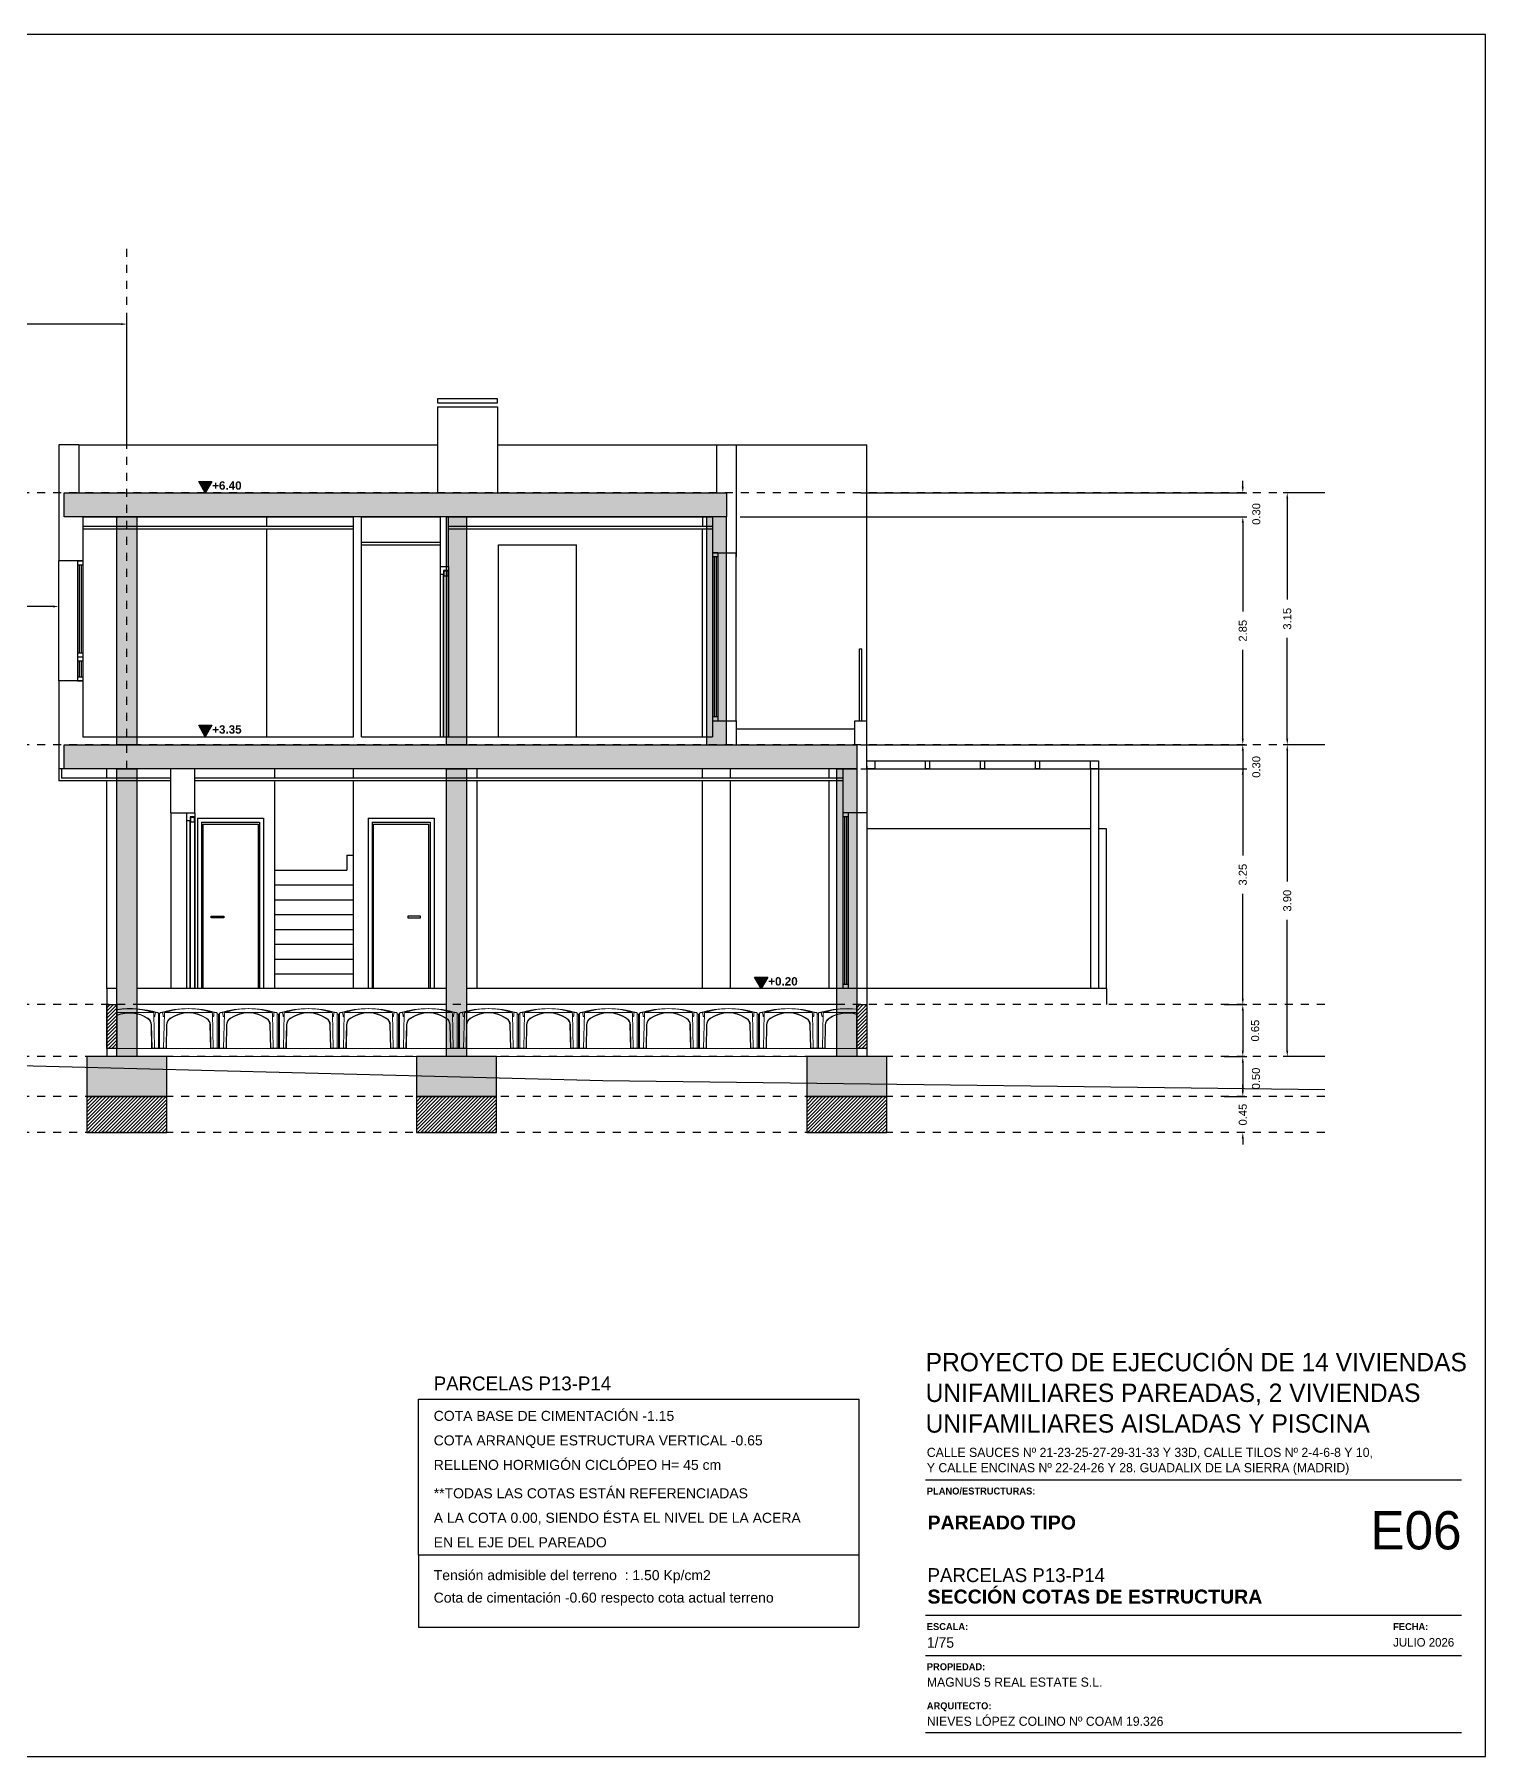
# Model space of a CAD drawing. Extents: x 2455 to 9764, y -806 to 181.
# Drawn here: x 4619.85 to 4637.99, y -409.26 to -387.73 of the extents above; entities that cross this region are included whole.
import ezdxf

# ---------------------------------------------------------------- set-up
doc = ezdxf.new("R2010")
doc.units = 0
doc.header["$LTSCALE"] = 0.2
doc.header["$MEASUREMENT"] = 0
doc.linetypes.add('CONTINUA', pattern=[0])
doc.linetypes.add('RAYITAS', pattern=[0.375, 0.25, -0.125])
doc.layers.get('0').update_dxf_attribs({"linetype": 'CONTINUOUS'})
doc.layers.add('01_cartela', color=6, linetype='CONTINUOUS', plot=False)
for name, color, linetype in [('01_cotas', 4, 'CONTINUOUS'), ('01_MONO inst', 254, 'CONTINUOUS'), ('01_muros', 1, 'CONTINUOUS'), ('01_perfil terreno natural', 170, 'CONTINUOUS'), ('01_proyección', 4, 'RAYITAS'), ('01_texto cartela', 4, 'CONTINUOUS'), ('CUADRO_LINEAS', 7, 'CONTINUOUS'), ('SOMBRAS2', 2, 'CONTINUOUS'), ('WL', 7, 'CONTINUOUS')]:
    doc.layers.add(name, color=color, linetype=linetype)
doc.layers.add('_CAVITI-AUX', color=2, linetype='CONTINUOUS', lineweight=5, plot=False)
doc.styles.add('Century Gothic', font='', dxfattribs={"height": 2})
doc.styles.add('Century Gothic_3', font='', dxfattribs={"height": 4.5})
doc.styles.add('Century Gothic_5', font='', dxfattribs={"height": 2.5})
doc.styles.add('Century Gothic_6', font='', dxfattribs={"height": 11})
doc.styles.add('Estilo1', font='swissel.ttf')
doc.styles.add('NIEVES3', font='swisseb.ttf')
doc.styles.add('ROMANS', font='romans')
doc.styles.get('Century Gothic').set_extended_font_data('Century Gothic')
doc.styles.get('Century Gothic_3').set_extended_font_data('Century Gothic')
doc.styles.get('Century Gothic_5').set_extended_font_data('Century Gothic')
doc.styles.get('Century Gothic_6').set_extended_font_data('Century Gothic')
doc.dimstyles.new('DECIMAL-50', dxfattribs={"dimtxt": 0.08, "dimasz": 0.15, "dimexe": 0.05, "dimexo": 0.05, "dimgap": 0.09, "dimtad": 0, "dimzin": 0, "dimdsep": 46, "dimtxsty": 'ROMANS', "dimblk": 'DOTSMALL', "dimcen": 0.09, "dimclrt": 7, "dimadec": 0, "dimazin": 0, "dimtfac": 1.38, "dimtix": 1, "dimtofl": 0, "dimtmove": 2, "dimatfit": 3, "dimldrblk": 'OBLIQUE', "dimfxl": 1, "dimtolj": 1, "dimtzin": 0, "dimarcsym": 0})

# ---------------------------------------------------------------- blocks, each defined once
blk = doc.blocks.new('C50_frontal')
for points in [[(0, 0.005), (0.1, 0.005), (0.1, 0), (0, 0), (0, 0.43), (0.008, 0.43, 0.414214), (0.015, 0.438)], [(0.073, 0.401, -0.505657), (0.059, 0.409), (0.056, 0.441, 0.383819), (0.046, 0.45), (0.025, 0.45, 0.414214), (0.015, 0.44), (0.015, 0.005)], [(0.065, 0.005), (0.074, 0.441, -0.383819), (0.084, 0.45), (0.666, 0.45, -0.383819), (0.676, 0.441), (0.685, 0.005)], [(0.655, 0.005), (0.649, 0.296, 0.24616), (0.602, 0.382, 0.30084), (0.148, 0.382, 0.246228), (0.101, 0.296), (0.095, 0.005)], [(0.65, 0.005), (0.644, 0.296, 0.24616), (0.599, 0.378, 0.30084), (0.151, 0.378, 0.246228), (0.106, 0.296), (0.1, 0.005)], [(0.75, 0.005), (0.65, 0.005), (0.65, 0), (0.75, 0), (0.75, 0.43), (0.742, 0.43, -0.414214), (0.735, 0.438)], [(0.677, 0.401, 0.505657), (0.691, 0.409), (0.694, 0.441, -0.383819), (0.704, 0.45), (0.725, 0.45, -0.414214), (0.735, 0.44), (0.735, 0.005)]]:
    blk.add_lwpolyline(points, format="xyb")
for centre, radius, start, end in [((0.375, -0.75), 1.25, 73.7398, 106.2602), ((0.375, -0.607), 1.107, 72.7173, 107.2827), ((0.373, -0.359), 0.859, 70.3508, 109.6492)]:
    blk.add_arc(centre, radius, start, end)
blk = doc.blocks.new('*D430')
at = {"layer": '01_cotas', "color": 0, "linetype": 'CONTINUA', "lineweight": -2, "transparency": 16777216}
for p, q in [((4635.931, -393.461), (4635.463, -393.461)), ((4635.931, -396.611), (4635.463, -396.611))]:
    blk.add_line(p, q, dxfattribs=at)
at = {"layer": '01_cotas', "color": 0, "lineweight": -2, "transparency": 16777216}
for p, q in [((4635.513, -393.536), (4635.513, -394.796)), ((4635.513, -396.536), (4635.513, -395.276))]:
    blk.add_line(p, q, dxfattribs=at)
at = {"layer": '01_cotas', "color": 0, "transparency": 16777216}
for points in [[(4635.5, -393.536), (4635.525, -393.536), (4635.513, -393.461)], [(4635.5, -396.536), (4635.525, -396.536), (4635.513, -396.611)]]:
    blk.add_solid(points, dxfattribs=at)
at = {"layer": '01_cotas', "color": 7, "transparency": 16777216, "insert": (4635.513, -395.036), "char_height": 0.1, "attachment_point": 5, "rotation": 90, "style": 'Estilo1'}
blk.add_mtext('\\A1;3.15', dxfattribs=at)
blk = doc.blocks.new('*D431')
at = {"layer": '01_cotas', "color": 0, "linetype": 'CONTINUA', "lineweight": -2, "transparency": 16777216}
for p, q in [((4635.931, -396.611), (4635.463, -396.611)), ((4635.931, -400.511), (4635.463, -400.511))]:
    blk.add_line(p, q, dxfattribs=at)
at = {"layer": '01_cotas', "color": 0, "lineweight": -2, "transparency": 16777216}
for p, q in [((4635.513, -396.686), (4635.513, -398.321)), ((4635.513, -400.436), (4635.513, -398.801))]:
    blk.add_line(p, q, dxfattribs=at)
at = {"layer": '01_cotas', "color": 0, "transparency": 16777216}
for points in [[(4635.5, -396.686), (4635.525, -396.686), (4635.513, -396.611)], [(4635.5, -400.436), (4635.525, -400.436), (4635.513, -400.511)]]:
    blk.add_solid(points, dxfattribs=at)
at = {"layer": '01_cotas', "color": 7, "transparency": 16777216, "insert": (4635.513, -398.561), "char_height": 0.1, "attachment_point": 5, "rotation": 90, "style": 'Estilo1'}
blk.add_mtext('\\A1;3.90', dxfattribs=at)
blk = doc.blocks.new('*D432')
at = {"layer": '01_cotas', "color": 0, "linetype": 'CONTINUA', "lineweight": -2, "transparency": 16777216}
for p, q in [((4634.722, -396.611), (4635.007, -396.611)), ((4634.722, -399.861), (4635.007, -399.861))]:
    blk.add_line(p, q, dxfattribs=at)
at = {"layer": '01_cotas', "color": 0, "lineweight": -2, "transparency": 16777216}
for p, q in [((4634.957, -396.686), (4634.957, -397.996)), ((4634.957, -399.786), (4634.957, -398.476))]:
    blk.add_line(p, q, dxfattribs=at)
at = {"layer": '01_cotas', "color": 0, "transparency": 16777216}
for points in [[(4634.944, -396.686), (4634.969, -396.686), (4634.957, -396.611)], [(4634.944, -399.786), (4634.969, -399.786), (4634.957, -399.861)]]:
    blk.add_solid(points, dxfattribs=at)
at = {"layer": '01_cotas', "color": 7, "transparency": 16777216, "insert": (4634.957, -398.236), "char_height": 0.1, "attachment_point": 5, "rotation": 90, "style": 'Estilo1'}
blk.add_mtext('\\A1;3.25', dxfattribs=at)
blk = doc.blocks.new('*D433')
at = {"layer": '01_cotas', "color": 0, "linetype": 'CONTINUA', "lineweight": -2, "transparency": 16777216}
for p, q in [((4634.772, -393.761), (4635.007, -393.761)), ((4634.772, -396.611), (4635.007, -396.611))]:
    blk.add_line(p, q, dxfattribs=at)
at = {"layer": '01_cotas', "color": 0, "lineweight": -2, "transparency": 16777216}
for p, q in [((4634.957, -393.836), (4634.957, -394.946)), ((4634.957, -396.536), (4634.957, -395.426))]:
    blk.add_line(p, q, dxfattribs=at)
at = {"layer": '01_cotas', "color": 0, "transparency": 16777216}
for points in [[(4634.944, -393.836), (4634.969, -393.836), (4634.957, -393.761)], [(4634.944, -396.536), (4634.969, -396.536), (4634.957, -396.611)]]:
    blk.add_solid(points, dxfattribs=at)
at = {"layer": '01_cotas', "color": 7, "transparency": 16777216, "insert": (4634.957, -395.186), "char_height": 0.1, "attachment_point": 5, "rotation": 90, "style": 'Estilo1'}
blk.add_mtext('\\A1;2.85', dxfattribs=at)
blk = doc.blocks.new('*D434')
at = {"layer": '01_cotas', "color": 0, "linetype": 'CONTINUA', "lineweight": -2, "transparency": 16777216}
for p, q in [((4630.179, -396.611), (4635.007, -396.611)), ((4630.179, -396.911), (4635.007, -396.911))]:
    blk.add_line(p, q, dxfattribs=at)
at = {"layer": '01_cotas', "color": 0, "lineweight": -2, "transparency": 16777216}
for p, q in [((4634.957, -396.536), (4634.957, -396.461)), ((4634.957, -396.986), (4634.957, -397.061))]:
    blk.add_line(p, q, dxfattribs=at)
at = {"layer": '01_cotas', "color": 0, "transparency": 16777216}
for points in [[(4634.944, -396.536), (4634.969, -396.536), (4634.957, -396.611)], [(4634.944, -396.986), (4634.969, -396.986), (4634.957, -396.911)]]:
    blk.add_solid(points, dxfattribs=at)
at = {"layer": '01_cotas', "color": 7, "transparency": 16777216, "insert": (4635.126, -396.888), "char_height": 0.1, "attachment_point": 5, "rotation": 90, "style": 'Estilo1'}
blk.add_mtext('\\A1;0.30', dxfattribs=at)
blk = doc.blocks.new('*D435')
at = {"layer": '01_cotas', "color": 0, "linetype": 'CONTINUA', "lineweight": -2, "transparency": 16777216}
for p, q in [((4634.722, -399.861), (4635.007, -399.861)), ((4634.722, -400.511), (4635.007, -400.511))]:
    blk.add_line(p, q, dxfattribs=at)
at = {"layer": '01_cotas', "color": 0, "lineweight": -2, "transparency": 16777216}
blk.add_line((4634.957, -399.936), (4634.957, -400.436), dxfattribs=at)
at = {"layer": '01_cotas', "color": 0, "transparency": 16777216}
for points in [[(4634.944, -399.936), (4634.969, -399.936), (4634.957, -399.861)], [(4634.944, -400.436), (4634.969, -400.436), (4634.957, -400.511)]]:
    blk.add_solid(points, dxfattribs=at)
at = {"layer": '01_cotas', "color": 7, "transparency": 16777216, "insert": (4635.112, -400.186), "char_height": 0.1, "attachment_point": 5, "rotation": 90, "style": 'Estilo1'}
blk.add_mtext('\\A1;0.65', dxfattribs=at)
blk = doc.blocks.new('*D436')
at = {"layer": '01_cotas', "color": 0, "linetype": 'CONTINUA', "lineweight": -2, "transparency": 16777216}
for p, q in [((4634.722, -400.511), (4635.007, -400.511)), ((4634.722, -401.011), (4635.007, -401.011))]:
    blk.add_line(p, q, dxfattribs=at)
at = {"layer": '01_cotas', "color": 0, "lineweight": -2, "transparency": 16777216}
blk.add_line((4634.957, -400.586), (4634.957, -400.936), dxfattribs=at)
at = {"layer": '01_cotas', "color": 0, "transparency": 16777216}
for points in [[(4634.944, -400.586), (4634.969, -400.586), (4634.957, -400.511)], [(4634.944, -400.936), (4634.969, -400.936), (4634.957, -401.011)]]:
    blk.add_solid(points, dxfattribs=at)
at = {"layer": '01_cotas', "color": 7, "transparency": 16777216, "insert": (4635.122, -400.785), "char_height": 0.1, "attachment_point": 5, "rotation": 90, "style": 'Estilo1'}
blk.add_mtext('\\A1;0.50', dxfattribs=at)
blk = doc.blocks.new('*D429')
at = {"layer": '01_cotas', "color": 0, "lineweight": -2, "transparency": 16777216}
for p, q in [((4634.957, -393.386), (4634.957, -393.311)), ((4634.957, -393.836), (4634.957, -393.911))]:
    blk.add_line(p, q, dxfattribs=at)
at = {"layer": '01_cotas', "color": 0, "linetype": 'CONTINUA', "lineweight": -2, "transparency": 16777216}
for p, q in [((4630.179, -393.461), (4635.007, -393.461)), ((4628.674, -393.761), (4635.007, -393.761))]:
    blk.add_line(p, q, dxfattribs=at)
at = {"layer": '01_cotas', "color": 0, "transparency": 16777216}
for points in [[(4634.944, -393.386), (4634.969, -393.386), (4634.957, -393.461)], [(4634.944, -393.836), (4634.969, -393.836), (4634.957, -393.761)]]:
    blk.add_solid(points, dxfattribs=at)
at = {"layer": '01_cotas', "color": 7, "transparency": 16777216, "insert": (4635.126, -393.725), "char_height": 0.1, "attachment_point": 5, "rotation": 90, "style": 'Estilo1'}
blk.add_mtext('\\A1;0.30', dxfattribs=at)
blk = doc.blocks.new('*D447')
at = {"layer": '01_cotas', "color": 0, "lineweight": -2, "transparency": 16777216}
for p, q in [((4634.957, -400.936), (4634.957, -400.861)), ((4634.957, -401.536), (4634.957, -401.611))]:
    blk.add_line(p, q, dxfattribs=at)
at = {"layer": '01_cotas', "color": 0, "transparency": 16777216}
for points in [[(4634.944, -400.936), (4634.969, -400.936), (4634.957, -401.011)], [(4634.944, -401.536), (4634.969, -401.536), (4634.957, -401.461)]]:
    blk.add_solid(points, dxfattribs=at)
at = {"layer": '01_cotas', "color": 7, "transparency": 16777216, "insert": (4634.957, -401.236), "char_height": 0.1, "attachment_point": 5, "rotation": 90, "style": 'Estilo1'}
blk.add_mtext('\\A1;0.45', dxfattribs=at)
blk = doc.blocks.new('*D453')
at = {"layer": '01_cotas', "color": 0, "linetype": 'CONTINUA', "lineweight": -2, "transparency": 16777216}
for p, q in [((4615.154, -392.811), (4615.154, -391.301)), ((4621.004, -392.811), (4621.004, -391.301))]:
    blk.add_line(p, q, dxfattribs=at)
at = {"layer": '01_cotas', "color": 0, "lineweight": -2, "transparency": 16777216}
for p, q in [((4615.229, -391.351), (4617.227, -391.351)), ((4620.929, -391.351), (4618.93, -391.351))]:
    blk.add_line(p, q, dxfattribs=at)
at = {"layer": '01_cotas', "color": 0, "transparency": 16777216}
for points in [[(4615.229, -391.339), (4615.229, -391.364), (4615.154, -391.351)], [(4620.929, -391.339), (4620.929, -391.364), (4621.004, -391.351)]]:
    blk.add_solid(points, dxfattribs=at)
at = {"layer": '01_cotas', "color": 7, "transparency": 16777216, "insert": (4618.079, -391.351), "char_height": 0.1, "width": 1.52292, "attachment_point": 5, "style": 'Estilo1'}
blk.add_mtext('\\A1;ORIGEN REPLANTEO P16\\P5.85', dxfattribs=at)
blk = doc.blocks.new('*D460')
at = {"layer": '01_cotas', "color": 0, "linetype": 'CONTINUA', "lineweight": -2, "transparency": 16777216}
for p, q in [((4615.154, -395.011), (4615.154, -394.832)), ((4620.154, -395.011), (4620.154, -394.832))]:
    blk.add_line(p, q, dxfattribs=at)
at = {"layer": '01_cotas', "color": 0, "lineweight": -2, "transparency": 16777216}
for p, q in [((4615.229, -394.882), (4616.647, -394.882)), ((4620.079, -394.882), (4618.66, -394.882))]:
    blk.add_line(p, q, dxfattribs=at)
at = {"layer": '01_cotas', "color": 0, "transparency": 16777216}
for points in [[(4615.229, -394.87), (4615.229, -394.895), (4615.154, -394.882)], [(4620.079, -394.87), (4620.079, -394.895), (4620.154, -394.882)]]:
    blk.add_solid(points, dxfattribs=at)
at = {"layer": '01_cotas', "color": 7, "transparency": 16777216, "insert": (4617.654, -394.882), "char_height": 0.1, "attachment_point": 5, "style": 'Estilo1'}
blk.add_mtext('\\A1;LÍNEA DE CERRAMIENTO\\P5.00', dxfattribs=at)

msp = doc.modelspace()

# ---------------------------------------------------------------- hatches: boundary and pattern name
at = {"layer": '01_MONO inst', "linetype": 'CONTINUA', "ltscale": 1.5}
h = msp.add_hatch(color=256, dxfattribs=at)
h.dxf.hatch_style = 1
h.paths.add_polyline_path([(4621.984, -393.461), (4621.901, -393.318), (4622.066, -393.318)])
h = msp.add_hatch(color=256, dxfattribs=at)
h.dxf.hatch_style = 1
h.paths.add_polyline_path([(4621.984, -396.511), (4621.901, -396.368), (4622.066, -396.368)])
h = msp.add_hatch(color=256, dxfattribs=at)
h.dxf.hatch_style = 1
h.paths.add_polyline_path([(4628.936, -399.661), (4628.853, -399.518), (4629.019, -399.518)])
at = {"layer": 'SOMBRAS2', "transparency": 33554534}
h = msp.add_hatch(color=254, dxfattribs=at)
h.dxf.hatch_style = 1
h.paths.add_polyline_path([(4620.219, -393.461), (4628.499, -393.461), (4628.499, -393.761), (4620.219, -393.761)])
h = msp.add_hatch(color=254, dxfattribs=at)
h.dxf.hatch_style = 1
h.paths.add_polyline_path([(4620.879, -393.761), (4621.129, -393.761), (4621.129, -396.611), (4620.879, -396.611)])
h = msp.add_hatch(color=254, dxfattribs=at)
h.dxf.hatch_style = 1
h.paths.add_polyline_path([(4624.999, -393.761), (4625.249, -393.761), (4625.249, -396.611), (4624.999, -396.611)])
h = msp.add_hatch(color=254, dxfattribs=at)
h.dxf.hatch_style = 1
h.paths.add_polyline_path([(4628.499, -393.761), (4628.249, -393.761), (4628.249, -396.611), (4628.499, -396.611)])
h = msp.add_hatch(color=254, dxfattribs=at)
h.dxf.hatch_style = 1
h.paths.add_polyline_path([(4620.219, -396.611), (4630.129, -396.611), (4630.129, -396.911), (4620.219, -396.911)])
h = msp.add_hatch(color=254, dxfattribs=at)
h.dxf.hatch_style = 1
h.paths.add_polyline_path([(4620.879, -396.911), (4621.129, -396.911), (4621.129, -400.511), (4620.879, -400.511)])
h = msp.add_hatch(color=254, dxfattribs=at)
h.dxf.hatch_style = 1
h.paths.add_polyline_path([(4624.999, -396.911), (4625.249, -396.911), (4625.249, -400.511), (4624.999, -400.511)])
h = msp.add_hatch(color=254, dxfattribs=at)
h.dxf.hatch_style = 1
h.paths.add_polyline_path([(4629.879, -396.911), (4630.129, -396.911), (4630.129, -400.511), (4629.879, -400.511)])
at = {"layer": 'SOMBRAS2'}
h = msp.add_hatch(dxfattribs=at)
h.set_pattern_fill('ANSI31', color=256, scale=0.25)
h.set_pattern_definition([(45, (180.109755, 0), (-0.02209708691, 0.02209708691), [])])
h.paths.add_polyline_path([(4620.754, -399.861), (4620.879, -399.861), (4620.879, -400.411), (4620.754, -400.411)])
h = msp.add_hatch(dxfattribs=at)
h.set_pattern_fill('ANSI31', color=256, scale=0.25)
h.set_pattern_definition([(45, (189.484755, 0), (-0.02209708691, 0.02209708691), [])])
h.paths.add_polyline_path([(4630.129, -399.861), (4630.254, -399.861), (4630.254, -400.411), (4630.129, -400.411)])
at = {"layer": 'SOMBRAS2', "transparency": 33554534}
h = msp.add_hatch(color=254, dxfattribs=at)
h.dxf.hatch_style = 1
h.paths.add_polyline_path([(4620.504, -401.011), (4621.504, -401.011), (4621.504, -400.511), (4620.504, -400.511)])
h = msp.add_hatch(color=254, dxfattribs=at)
h.dxf.hatch_style = 1
h.paths.add_polyline_path([(4624.624, -401.011), (4625.624, -401.011), (4625.624, -400.511), (4624.624, -400.511)])
h = msp.add_hatch(color=254, dxfattribs=at)
h.dxf.hatch_style = 1
h.paths.add_polyline_path([(4629.504, -401.011), (4630.504, -401.011), (4630.504, -400.511), (4629.504, -400.511)])
at = {"layer": 'SOMBRAS2'}
h = msp.add_hatch(dxfattribs=at)
h.set_pattern_fill('ANSI31', color=256, scale=0.25)
h.set_pattern_definition([(45, (-9, -2e-13), (-0.02209708691, 0.02209708691), [])])
h.paths.add_polyline_path([(4620.504, -401.461), (4621.504, -401.461), (4621.504, -401.011), (4620.504, -401.011)])
h = msp.add_hatch(dxfattribs=at)
h.set_pattern_fill('ANSI31', color=256, scale=0.25)
h.set_pattern_definition([(45, (-4.88, 0), (-0.02209708691, 0.02209708691), [])])
h.paths.add_polyline_path([(4624.624, -401.461), (4625.624, -401.461), (4625.624, -401.011), (4624.624, -401.011)])
h = msp.add_hatch(dxfattribs=at)
h.set_pattern_fill('ANSI31', color=256, scale=0.25)
h.paths.add_polyline_path([(4629.504, -401.461), (4630.504, -401.461), (4630.504, -401.011), (4629.504, -401.011)])

# ---------------------------------------------------------------- linework, layer by layer
at = {"layer": '01_cartela', "color": 3}
msp.add_lwpolyline([(4607.354, -387.729), (4607.354, -409.264), (4637.992, -409.264), (4637.992, -387.729)], close=True, dxfattribs=at)
at = {"layer": '01_MONO inst'}
for p, q in [((4624.886, -392.385, 0), (4625.636, -392.385, 0)), ((4624.886, -392.385, 0), (4624.886, -393.461, 0)), ((4625.636, -392.385, 0), (4625.636, -393.461, 0)), ((4620.404, -392.861, 0), (4620.154, -392.861, 0)), ((4620.154, -392.861, 0), (4620.154, -394.311, 0)), ((4620.404, -392.861, 0), (4620.404, -393.461, 0)), ((4620.404, -392.861, 0), (4624.886, -392.861, 0)), ((4625.636, -392.861, 0), (4628.374, -392.861, 0)), ((4628.374, -392.861, 0), (4628.374, -393.461, 0)), ((4628.374, -392.861, 0), (4628.624, -392.861, 0)), ((4628.624, -392.861, 0), (4628.624, -394.261, 0)), ((4628.624, -392.861, 0), (4630.254, -392.861, 0)), ((4630.254, -396.311, 0), (4630.254, -392.862, 0)), ((4620.404, -393.461, 0), (4628.374, -393.461, 0)), ((4620.454, -393.761, 0), (4620.454, -394.311, 0)), ((4620.454, -393.761, 0), (4623.839, -393.761, 0)), ((4622.754, -393.881, 0), (4622.754, -393.761, 0)), ((4623.839, -396.511, 0), (4623.839, -393.761, 0)), ((4623.939, -393.761, 0), (4624.924, -393.761, 0)), ((4623.939, -396.511, 0), (4623.939, -393.761, 0)), ((4624.924, -394.381, 0), (4624.924, -393.761, 0)), ((4625.024, -393.761, 0), (4628.324, -393.761, 0)), ((4625.024, -394.381, 0), (4625.024, -393.761, 0)), ((4628.199, -393.761, 0), (4628.199, -393.881, 0)), ((4628.324, -393.761, 0), (4628.324, -394.261, 0)), ((4623.839, -393.881, 0), (4620.454, -393.881, 0)), ((4620.454, -393.911, 0), (4623.839, -393.911, 0)), ((4622.754, -396.511, 0), (4622.754, -393.911, 0)), ((4624.924, -394.081, 0), (4623.939, -394.081, 0)), ((4628.324, -393.881, 0), (4625.024, -393.881, 0)), ((4625.024, -393.911, 0), (4628.324, -393.911, 0)), ((4628.199, -396.511, 0), (4628.199, -393.911, 0)), ((4623.939, -394.111, 0), (4624.924, -394.111, 0)), ((4625.649, -396.511, 0), (4625.649, -394.111, 0)), ((4625.649, -394.111, 0), (4626.624, -394.111, 0)), ((4626.624, -396.511, 0), (4626.624, -394.111, 0)), ((4628.324, -394.211, 0), (4628.624, -394.211, 0)), ((4620.454, -394.311, 0), (4620.154, -394.311, 0)), ((4624.924, -394.381, 0), (4625.024, -394.381, 0)), ((4624.924, -394.481, 0), (4624.924, -394.381, 0)), ((4624.963, -394.481, 0), (4624.924, -394.481, 0)), ((4624.924, -396.511, 0), (4624.924, -394.481, 0)), ((4625.024, -394.431, 0), (4624.963, -394.431, 0)), ((4624.963, -394.431, 0), (4624.963, -394.481, 0)), ((4624.963, -396.511, 0), (4624.963, -394.481, 0)), ((4624.968, -396.511, 0), (4624.968, -394.497, 0)), ((4625.019, -394.497, 0), (4625.019, -396.511, 0)), ((4625.024, -394.381, 0), (4625.024, -394.431, 0)), ((4625.024, -394.431, 0), (4625.024, -396.511, 0)), ((4620.154, -395.811, 0), (4620.154, -396.961, 0)), ((4620.454, -395.811, 0), (4620.154, -395.811, 0)), ((4620.454, -395.811, 0), (4620.454, -396.511, 0)), ((4628.324, -396.311, 0), (4628.324, -396.511, 0)), ((4628.324, -396.311, 0), (4628.624, -396.311, 0)), ((4628.624, -396.311, 0), (4628.624, -396.611, 0)), ((4630.104, -396.611, 0), (4630.104, -396.311, 0)), ((4630.104, -396.311, 0), (4630.254, -396.311, 0)), ((4630.254, -396.831, 0), (4630.254, -396.311, 0)), ((4620.454, -396.511, 0), (4623.839, -396.511, 0)), ((4623.939, -396.511, 0), (4628.324, -396.511, 0)), ((4628.624, -396.611, 0), (4630.104, -396.611, 0)), ((4630.254, -396.881, 0), (4630.254, -397.461, 0)), ((4621.554, -396.911, 0), (4620.154, -396.911, 0)), ((4620.154, -396.911, 0), (4620.154, -397.061, 0)), ((4621.554, -397.061, 0), (4620.154, -397.061, 0)), ((4620.184, -396.911, 0), (4620.184, -397.031, 0)), ((4621.554, -397.031, 0), (4620.184, -397.031, 0)), ((4620.754, -397.031, 0), (4620.754, -396.911, 0)), ((4620.754, -399.661, 0), (4620.754, -397.061, 0)), ((4621.554, -397.461, 0), (4621.554, -396.911, 0)), ((4621.854, -397.461, 0), (4621.854, -396.911, 0)), ((4629.954, -396.911, 0), (4621.854, -396.911, 0)), ((4629.954, -397.031, 0), (4621.854, -397.031, 0)), ((4629.954, -397.061, 0), (4621.854, -397.061, 0)), ((4622.854, -397.031, 0), (4622.854, -396.911, 0)), ((4622.854, -399.661, 0), (4622.854, -397.061, 0)), ((4623.839, -397.031, 0), (4623.839, -396.911, 0)), ((4623.839, -399.661, 0), (4623.839, -397.061, 0)), ((4625.384, -397.031, 0), (4625.384, -396.911, 0)), ((4625.384, -399.661, 0), (4625.384, -397.061, 0)), ((4628.199, -397.031, 0), (4628.199, -396.911, 0)), ((4628.199, -399.661, 0), (4628.199, -397.061, 0)), ((4628.549, -397.031, 0), (4628.549, -396.911, 0)), ((4628.549, -399.661, 0), (4628.549, -397.061, 0)), ((4629.784, -397.031, 0), (4629.784, -396.911, 0)), ((4629.784, -399.661, 0), (4629.784, -397.061, 0)), ((4629.954, -396.911, 0), (4629.954, -397.461, 0)), ((4621.554, -397.461, 0), (4621.854, -397.461, 0)), ((4621.554, -397.461, 0), (4621.554, -399.661, 0)), ((4621.754, -397.561, 0), (4621.754, -397.461, 0)), ((4621.854, -397.511, 0), (4621.793, -397.511, 0)), ((4621.793, -397.511, 0), (4621.793, -397.561, 0)), ((4621.854, -397.461, 0), (4621.854, -397.511, 0)), ((4621.854, -397.511, 0), (4621.854, -399.661, 0)), ((4630.254, -397.461, 0), (4629.954, -397.461, 0)), ((4621.793, -397.561, 0), (4621.754, -397.561, 0)), ((4621.754, -399.661, 0), (4621.754, -397.561, 0)), ((4621.793, -399.661, 0), (4621.793, -397.561, 0)), ((4621.798, -399.661, 0), (4621.798, -397.577, 0)), ((4621.849, -397.577, 0), (4621.849, -399.661, 0)), ((4622.854, -398.179, 0), (4623.754, -398.179, 0)), ((4623.754, -397.994, 0), (4623.754, -398.179, 0)), ((4623.754, -397.994, 0), (4623.839, -397.994, 0)), ((4622.854, -398.364, 0), (4623.839, -398.364, 0)), ((4622.854, -398.55, 0), (4623.839, -398.55, 0)), ((4622.854, -398.735, 0), (4623.839, -398.735, 0)), ((4622.854, -398.92, 0), (4623.839, -398.92, 0)), ((4622.854, -399.105, 0), (4623.839, -399.105, 0)), ((4622.854, -399.291, 0), (4623.839, -399.291, 0)), ((4620.879, -399.661, 0), (4620.754, -399.661, 0)), ((4620.754, -399.661, 0), (4620.754, -400.511, 0)), ((4624.999, -399.661, 0), (4621.129, -399.661, 0)), ((4622.854, -399.476, 0), (4623.839, -399.476, 0)), ((4633.254, -399.661, 0), (4625.249, -399.661, 0)), ((4633.254, -399.661, 0), (4633.254, -399.861, 0)), ((4624.999, -399.861, 0), (4621.129, -399.861, 0)), ((4629.879, -399.861, 0), (4625.249, -399.861, 0))]:
    msp.add_line(p, q, dxfattribs=at)
at = {"layer": '01_MONO inst', "linetype": 'CONTINUA'}
for p, q in [((4628.324, -394.211, 0), (4628.324, -396.311, 0)), ((4628.394, -394.211, 0), (4628.324, -394.211, 0)), ((4628.394, -394.211, 0), (4628.324, -394.211, 0)), ((4628.394, -394.261, 0), (4628.324, -394.261, 0)), ((4628.347, -394.261, 0), (4628.347, -396.261, 0)), ((4628.371, -394.261, 0), (4628.371, -396.261, 0)), ((4628.394, -394.211, 0), (4628.394, -396.311, 0)), ((4628.624, -396.311, 0), (4628.624, -394.211, 0)), ((4620.154, -395.811, 0), (4620.154, -394.311, 0)), ((4620.384, -394.311, 0), (4620.454, -394.311, 0)), ((4620.384, -394.311, 0), (4620.454, -394.311, 0)), ((4620.384, -394.311, 0), (4620.384, -395.811, 0)), ((4620.384, -394.361, 0), (4620.454, -394.361, 0)), ((4620.407, -394.361, 0), (4620.407, -395.461, 0)), ((4620.431, -394.361, 0), (4620.431, -395.461, 0)), ((4620.454, -394.311, 0), (4620.454, -395.811, 0)), ((4620.384, -395.461, 0), (4620.454, -395.461, 0)), ((4620.384, -395.511, 0), (4620.454, -395.511, 0)), ((4620.384, -395.561, 0), (4620.454, -395.561, 0)), ((4620.407, -395.561, 0), (4620.407, -395.763, 0)), ((4620.431, -395.561, 0), (4620.431, -395.763, 0)), ((4630.164, -395.411, 0), (4630.194, -395.411, 0)), ((4630.164, -396.311, 0), (4630.164, -395.411, 0)), ((4630.194, -396.311, 0), (4630.194, -395.411, 0)), ((4620.384, -395.763, 0), (4620.454, -395.763, 0)), ((4620.384, -395.813, 0), (4620.454, -395.813, 0)), ((4628.394, -396.261, 0), (4628.324, -396.261, 0)), ((4628.624, -396.411, 0), (4630.104, -396.411, 0)), ((4630.354, -396.811, 0), (4630.991, -396.811, 0)), ((4631.041, -396.811, 0), (4631.679, -396.811, 0)), ((4631.729, -396.811, 0), (4632.366, -396.811, 0)), ((4632.416, -396.811, 0), (4633.054, -396.811, 0)), ((4630.354, -396.911, 0), (4630.991, -396.911, 0)), ((4631.041, -396.911, 0), (4631.679, -396.911, 0)), ((4631.729, -396.911, 0), (4632.366, -396.911, 0)), ((4632.416, -396.911, 0), (4633.054, -396.911, 0)), ((4633.054, -396.911, 0), (4633.054, -399.661, 0)), ((4633.154, -396.911, 0), (4633.154, -399.661, 0)), ((4621.888, -397.531, 0), (4622.713, -397.531, 0)), ((4621.888, -397.531, 0), (4621.888, -399.661, 0)), ((4622.713, -397.531, 0), (4622.713, -399.661, 0)), ((4624.019, -397.531, 0), (4624.844, -397.531, 0)), ((4624.019, -397.531, 0), (4624.019, -399.661, 0)), ((4624.844, -397.531, 0), (4624.844, -399.661, 0)), ((4629.954, -397.461, 0), (4629.954, -399.661, 0)), ((4630.024, -397.461, 0), (4629.954, -397.461, 0)), ((4630.024, -397.461, 0), (4629.954, -397.461, 0)), ((4630.024, -397.511, 0), (4629.954, -397.511, 0)), ((4629.977, -397.511, 0), (4629.977, -399.611, 0)), ((4630.001, -397.511, 0), (4630.001, -399.611, 0)), ((4630.024, -397.461, 0), (4630.024, -399.661, 0)), ((4630.254, -397.461, 0), (4630.254, -400.511, 0)), ((4621.938, -397.581, 0), (4621.938, -399.661, 0)), ((4621.938, -397.581, 0), (4622.663, -397.581, 0)), ((4621.958, -399.661, 0), (4621.958, -397.604, 0)), ((4621.958, -397.604, 0), (4622.643, -397.604, 0)), ((4622.643, -397.604, 0), (4622.643, -399.661, 0)), ((4622.663, -397.581, 0), (4622.663, -399.661, 0)), ((4624.069, -397.581, 0), (4624.069, -399.661, 0)), ((4624.069, -397.581, 0), (4624.794, -397.581, 0)), ((4624.089, -399.661, 0), (4624.089, -397.604, 0)), ((4624.089, -397.604, 0), (4624.774, -397.604, 0)), ((4624.774, -397.604, 0), (4624.774, -399.661, 0)), ((4624.794, -397.581, 0), (4624.794, -399.661, 0)), ((4633.054, -397.661, 0), (4630.254, -397.661, 0)), ((4633.254, -397.661, 0), (4633.154, -397.661, 0)), ((4633.254, -399.661, 0), (4633.254, -397.661, 0)), ((4630.024, -399.611, 0), (4629.954, -399.611, 0))]:
    msp.add_line(p, q, dxfattribs=at)
at = {"layer": '01_MONO inst', "elevation": 0}
for points in [[(4625.636, -392.287), (4624.886, -392.287), (4624.886, -392.336), (4625.636, -392.336)], [(4624.968, -394.439), (4624.968, -394.497), (4625.019, -394.497), (4625.019, -394.439)], [(4630.254, -396.811), (4630.354, -396.811), (4630.354, -396.911), (4630.254, -396.911)], [(4630.991, -396.811), (4631.041, -396.811), (4631.041, -396.911), (4630.991, -396.911)], [(4631.679, -396.811), (4631.729, -396.811), (4631.729, -396.911), (4631.679, -396.911)], [(4632.366, -396.811), (4632.416, -396.811), (4632.416, -396.911), (4632.366, -396.911)], [(4633.054, -396.811), (4633.154, -396.811), (4633.154, -396.911), (4633.054, -396.911)], [(4621.798, -397.519), (4621.798, -397.577), (4621.849, -397.577), (4621.849, -397.519)]]:
    msp.add_lwpolyline(points, close=True, dxfattribs=at)
at = {"layer": '01_MONO inst', "linetype": 'CONTINUA', "ltscale": 1.5, "elevation": 0}
for points in [[(4621.984, -393.461), (4621.901, -393.318), (4622.066, -393.318)], [(4621.984, -396.511), (4621.901, -396.368), (4622.066, -396.368)], [(4628.936, -399.661), (4628.853, -399.518), (4629.019, -399.518)]]:
    msp.add_lwpolyline(points, close=True, dxfattribs=at)
at = {"layer": '01_MONO inst', "linetype": 'CONTINUA', "elevation": 0}
for points in [[(4622.059, -398.775), (4622.059, -398.756), (4622.215, -398.756), (4622.215, -398.775)], [(4624.673, -398.775), (4624.673, -398.756), (4624.517, -398.756), (4624.517, -398.775)]]:
    msp.add_lwpolyline(points, close=True, dxfattribs=at)
at = {"layer": '01_muros', "elevation": 0}
for points in [[(4620.219, -393.461), (4628.499, -393.461), (4628.499, -393.761), (4620.219, -393.761)], [(4620.879, -393.761), (4621.129, -393.761), (4621.129, -396.611), (4620.879, -396.611)], [(4624.999, -393.761), (4625.249, -393.761), (4625.249, -396.611), (4624.999, -396.611)], [(4628.499, -393.761), (4628.249, -393.761), (4628.249, -396.611), (4628.499, -396.611)], [(4620.219, -396.611), (4630.129, -396.611), (4630.129, -396.911), (4620.219, -396.911)], [(4620.879, -396.911), (4621.129, -396.911), (4621.129, -400.511), (4620.879, -400.511)], [(4624.999, -396.911), (4625.249, -396.911), (4625.249, -400.511), (4624.999, -400.511)], [(4629.879, -396.911), (4630.129, -396.911), (4630.129, -400.511), (4629.879, -400.511)], [(4620.754, -399.861), (4620.879, -399.861), (4620.879, -400.411), (4620.754, -400.411)], [(4630.129, -399.861), (4630.254, -399.861), (4630.254, -400.411), (4630.129, -400.411)], [(4620.504, -401.011), (4621.504, -401.011), (4621.504, -400.511), (4620.504, -400.511)], [(4624.624, -401.011), (4625.624, -401.011), (4625.624, -400.511), (4624.624, -400.511)], [(4629.504, -401.011), (4630.504, -401.011), (4630.504, -400.511), (4629.504, -400.511)], [(4620.504, -401.461), (4621.504, -401.461), (4621.504, -401.011), (4620.504, -401.011)], [(4624.624, -401.461), (4625.624, -401.461), (4625.624, -401.011), (4624.624, -401.011)], [(4629.504, -401.461), (4630.504, -401.461), (4630.504, -401.011), (4629.504, -401.011)]]:
    msp.add_lwpolyline(points, close=True, dxfattribs=at)
at = {"layer": '01_perfil terreno natural', "elevation": 0}
msp.add_lwpolyline([(4615.154, -399.861), (4615.747, -400.061), (4616.494, -400.311), (4617.239, -400.561), (4626.954, -400.811), (4635.981, -400.923)], dxfattribs=at)
at = {"layer": '01_proyección', "color": 10}
for p, q in [((4621.004, -396.911, 0), (4621.004, -390.356, 0)), ((4635.981, -399.861, 0), (4608.995, -399.861, 0))]:
    msp.add_line(p, q, dxfattribs=at)
at = {"layer": '01_proyección', "color": 120}
for p, q in [((4635.981, -393.461, 0), (4608.995, -393.461, 0)), ((4635.981, -396.611, 0), (4608.995, -396.611, 0)), ((4635.981, -400.511, 0), (4608.995, -400.511, 0)), ((4635.981, -401.011, 0), (4608.995, -401.011, 0)), ((4635.981, -401.461, 0), (4608.995, -401.461, 0))]:
    msp.add_line(p, q, dxfattribs=at)
at = {"layer": '01_texto cartela', "color": 5}
for p, q in [((4630.991, -405.803), (4637.692, -405.803)), ((4630.991, -407.497), (4637.692, -407.497)), ((4630.991, -408), (4637.692, -408)), ((4630.991, -408.964), (4637.692, -408.964))]:
    msp.add_line(p, q, dxfattribs=at)
at = {"layer": '_CAVITI-AUX'}
for p, q in [((4620.754, -400.411, 0), (4625.249, -400.411)), ((4621.504, -400.511, 0), (4624.624, -400.511, 0)), ((4625.249, -400.411, 0), (4630.254, -400.411, 0)), ((4625.624, -400.511, 0), (4629.504, -400.511, 0))]:
    msp.add_line(p, q, dxfattribs=at)
for points in [[(4620.879, -399.961), (4621.329, -399.961, -0.383819), (4621.339, -399.97), (4621.348, -400.406)], [(4621.318, -400.406), (4621.312, -400.115, 0.24616), (4621.265, -400.03, 0.250231), (4620.879, -399.993, 0.250231)], [(4621.313, -400.406), (4621.307, -400.115, 0.24616), (4621.262, -400.034, 0.251601), (4620.879, -399.999, 0.251601)], [(4621.413, -400.406), (4621.313, -400.406), (4621.313, -400.411), (4621.413, -400.411), (4621.413, -399.981), (4621.405, -399.981, -0.414214), (4621.398, -399.974)], [(4621.339, -400.011, 0.505657), (4621.353, -400.002), (4621.357, -399.97, -0.383819), (4621.367, -399.961), (4621.388, -399.961, -0.414214), (4621.398, -399.971), (4621.398, -400.406)], [(4629.635, -400.406), (4629.735, -400.406), (4629.735, -400.411), (4629.635, -400.411), (4629.635, -399.981), (4629.643, -399.981, 0.414214), (4629.65, -399.974)], [(4629.708, -400.011, -0.505657), (4629.695, -400.002), (4629.691, -399.97, 0.383819), (4629.681, -399.961), (4629.66, -399.961, 0.414214), (4629.65, -399.971), (4629.65, -400.406)], [(4630.129, -399.961), (4629.719, -399.961, 0.383819), (4629.709, -399.97), (4629.7, -400.406)], [(4629.73, -400.406), (4629.736, -400.115, -0.24616), (4629.783, -400.03, -0.222885), (4630.129, -399.979, -0.222885)], [(4629.735, -400.406), (4629.741, -400.115, -0.24616), (4629.786, -400.034, -0.223859), (4630.129, -399.984, -0.223859)]]:
    msp.add_lwpolyline(points, format="xyb", dxfattribs=at)
for centre, radius, start, end in [((4621.038, -401.161), 1.25, 73.7398, 97.2958), ((4621.035, -400.77), 0.859, 70.3508, 100.5003), ((4621.038, -401.019), 1.107, 72.7173, 98.2413), ((4630.01, -401.161), 1.25, 84.5528, 106.2602), ((4630.01, -401.019), 1.107, 83.8489, 107.2827), ((4630.013, -400.77), 0.859, 82.2086, 109.6492)]:
    msp.add_arc(centre, radius, start, end, dxfattribs=at)
at = {"layer": 'CUADRO_LINEAS'}
for p, q in [((4624.65, -406.747), (4624.65, -407.644)), ((4630.154, -406.747), (4630.154, -407.644)), ((4624.65, -407.644), (4630.154, -407.644))]:
    msp.add_line(p, q, dxfattribs=at)
msp.add_lwpolyline([(4624.65, -404.794), (4630.154, -404.794), (4630.154, -406.747), (4624.65, -406.747)], close=True, dxfattribs=at)

# ---------------------------------------------------------------- block references
at = {"layer": '_CAVITI-AUX'}
for p in [(4621.398, -400.411), (4622.148, -400.411), (4622.898, -400.411), (4623.648, -400.411), (4624.398, -400.411), (4625.149, -400.411)]:
    msp.add_blockref('C50_frontal', p, dxfattribs=at)
at = {"layer": '_CAVITI-AUX', "xscale": -1}
for p in [(4626.65, -400.411), (4627.4, -400.411), (4628.15, -400.411), (4628.9, -400.411), (4629.65, -400.411)]:
    msp.add_blockref('C50_frontal', p, dxfattribs=at)

# ---------------------------------------------------------------- texts
at = {"layer": '01_MONO inst', "ltscale": 1.5, "style": 'NIEVES3'}
for s, p in [('+6.40', (4622.07, -393.422, 0)), ('+3.35', (4622.07, -396.472, 0)), ('+0.20', (4629.023, -399.622, 0))]:
    msp.add_text(s, height=0.1041, dxfattribs=at).set_placement(p)
at = {"layer": '01_texto cartela', "color": 5}
for s, insert, char_height, width, attachment_point, style in [('\\PPROYECTO DE EJECUCIÓN DE 14 VIVIENDAS UNIFAMILIARES PAREADAS, 2 VIVIENDAS UNIFAMILIARES AISLADAS Y PISCINA', (4630.991, -403.833), 0.23, 6.82217, 1, 'Century Gothic_3'), ('CALLE SAUCES Nº 21-23-25-27-29-31-33 Y 33D, CALLE TILOS Nº 2-4-6-8 Y 10, \\PY CALLE ENCINAS Nº 22-24-26 Y 28. GUADALIX DE LA SIERRA (MADRID)', (4631.006, -405.403), 0.11455, 9.24681, 1, 'Century Gothic'), ('{\\fCentury Gothic|b1|i0|c0|p34;PLANO/ESTRUCTURAS: }', (4631.006, -405.9), 0.08701, 2.11715, 1, 'Century Gothic'), ('\\pt2.3273;\\PPARCELAS P13-P14 ', (4631.015, -407.085), 0.17455, 7.00908, 7, 'Century Gothic_5'), ('\\pt2.3273;SECCIÓN COTAS DE ESTRUCTURA', (4631.015, -407.353), 0.17455, 7.00908, 7, 'NIEVES3'), ('{\\fCentury Gothic|b1|i0|c0|p34;ESCALA: }', (4631.006, -407.595), 0.08701, 2.11715, 1, 'Century Gothic'), ('{\\fCentury Gothic|b1|i0|c0|p34;FECHA: }', (4636.837, -407.595), 0.08701, 2.11715, 1, 'Century Gothic'), ('1/75', (4631.006, -407.773), 0.1309, 2.11715, 1, 'Century Gothic'), ('JULIO 2026', (4636.837, -407.782), 0.1069, 3.50438, 1, 'Century Gothic'), ('{\\fCentury Gothic|b1|i0|c0|p34;PROPIEDAD:}', (4631.006, -408.097), 0.08701, 0.83709, 1, 'Century Gothic'), ('MAGNUS 5 REAL ESTATE S.L.', (4631.006, -408.276), 0.11455, 4.88231, 1, 'Century Gothic'), ('{\\fCentury Gothic|b1|i0|c0|p34;ARQUITECTO:}', (4631.006, -408.586), 0.08701, 0.83709, 1, 'Century Gothic'), ('NIEVES LÓPEZ COLINO Nº COAM 19.326', (4631.006, -408.765), 0.11455, 3.65153, 1, 'Century Gothic')]:
    msp.add_mtext(s, dxfattribs=dict(at, insert=insert, char_height=char_height, width=width, attachment_point=attachment_point, style=style))
at = {"layer": '01_texto cartela', "color": 10, "insert": (4624.84, -404.688), "char_height": 0.17455, "width": 7.00908, "attachment_point": 7, "style": 'Century Gothic_5'}
msp.add_mtext('\\pt2.3273;\\PPARCELAS P13-P14 ', dxfattribs=at)
at = {"layer": '01_texto cartela', "color": 1}
for s, insert, char_height, width, attachment_point, style in [('\\pt2.3273;PAREADO TIPO ', (4631.015, -406.427), 0.17455, 7.00908, 7, 'NIEVES3'), ('E06', (4637.692, -406.195), 0.4786, 1.04985, 3, 'Century Gothic_6')]:
    msp.add_mtext(s, dxfattribs=dict(at, insert=insert, char_height=char_height, width=width, attachment_point=attachment_point, style=style))
at = {"layer": 'WL', "color": 5, "linetype": 'Continuous', "style": 'Estilo1'}
for s, p in [('COTA BASE DE CIMENTACIÓN -1.15', (4624.84, -405.066)), ('COTA ARRANQUE ESTRUCTURA VERTICAL -0.65', (4624.84, -405.373)), ('**TODAS LAS COTAS ESTÁN REFERENCIADAS ', (4624.84, -406.034)), ('A LA COTA 0.00, SIENDO ÉSTA EL NIVEL DE LA ACERA ', (4624.84, -406.341)), ('EN EL EJE DEL PAREADO', (4624.84, -406.647))]:
    msp.add_text(s, height=0.125, dxfattribs=at).set_placement(p)
at = {"layer": 'WL', "color": 10, "linetype": 'Continuous', "style": 'Estilo1'}
for s, p in [('RELLENO HORMIGÓN CICLÓPEO H= 45 cm', (4624.84, -405.679)), ('Tensión admisible del terreno  : 1.50 Kp/cm2', (4624.84, -407.058)), ('Cota de cimentación -0.60 respecto cota actual terreno', (4624.84, -407.339))]:
    msp.add_text(s, height=0.125, dxfattribs=at).set_placement(p)

# ---------------------------------------------------------------- dimensions: what is measured, and where the dimension line sits
at = {"layer": '01_cotas'}
for base, p1, p2, text, picture, middle in [((4615.154, -391.351), (4621.004, -392.861, 0), (4615.154, -392.861, 0), 'ORIGEN REPLANTEO P16\\P<>', '*D453', (4618.079, -391.351)), ((4615.154, -394.882), (4620.154, -395.061, 0), (4615.154, -395.061, 0), 'LÍNEA DE CERRAMIENTO\\P<>', '*D460', (4617.654, -394.882))]:
    dim = msp.add_linear_dim(base=base, p1=p1, p2=p2, text=text, dimstyle='DECIMAL-50', override={"dimtxt": 0.1, "dimasz": 0.075, "dimtxsty": 'Estilo1', "dimsah": 1, "dimfxl": 0.09, "dimarcsym": 2}, dxfattribs=at)
    dim.commit()
    dim.dimension.update_dxf_attribs({"geometry": picture, "text_midpoint": middle})
for base, p1, p2, picture, middle in [((4634.957, -393.761), (4630.129, -393.461, 0), (4628.624, -393.761, 0), '*D429', (4635.126, -393.725)), ((4634.957, -396.911), (4630.129, -396.611, 0), (4630.129, -396.911, 0), '*D434', (4635.126, -396.888)), ((4634.957, -400.511), (4634.672, -399.861, 0), (4634.672, -400.511, 0), '*D435', (4635.112, -400.186)), ((4634.957, -401.011), (4634.672, -400.511, 0), (4634.672, -401.011, 0), '*D436', (4635.122, -400.785))]:
    dim = msp.add_linear_dim(base=base, p1=p1, p2=p2, angle=90, dimstyle='DECIMAL-50', override={"dimtxt": 0.1, "dimasz": 0.075, "dimtxsty": 'Estilo1', "dimsah": 1, "dimfxl": 0.09, "dimarcsym": 2}, dxfattribs=at)
    dim.commit()
    dim.dimension.update_dxf_attribs({"geometry": picture, "text_midpoint": middle, "dimtype": 160})
for base, p1, p2, picture, middle in [((4635.513, -396.611), (4635.981, -393.461, 0), (4635.981, -396.611, 0), '*D430', (4635.513, -395.036)), ((4634.957, -393.761), (4634.722, -396.611), (4634.722, -393.761), '*D433', (4634.957, -395.186)), ((4634.957, -396.611), (4634.672, -399.861, 0), (4634.672, -396.611, 0), '*D432', (4634.957, -398.236)), ((4635.513, -400.511), (4635.981, -396.611, 0), (4635.981, -400.511, 0), '*D431', (4635.513, -398.561)), ((4634.957, -401.461), (4634.957, -401.011), (4634.957, -401.461, 0), '*D447', (4634.957, -401.236))]:
    dim = msp.add_linear_dim(base=base, p1=p1, p2=p2, angle=90, dimstyle='DECIMAL-50', override={"dimtxt": 0.1, "dimasz": 0.075, "dimtxsty": 'Estilo1', "dimsah": 1, "dimfxl": 0.09, "dimarcsym": 2}, dxfattribs=at)
    dim.commit()
    dim.dimension.update_dxf_attribs({"geometry": picture, "text_midpoint": middle})

doc.saveas('drawing.dxf')
